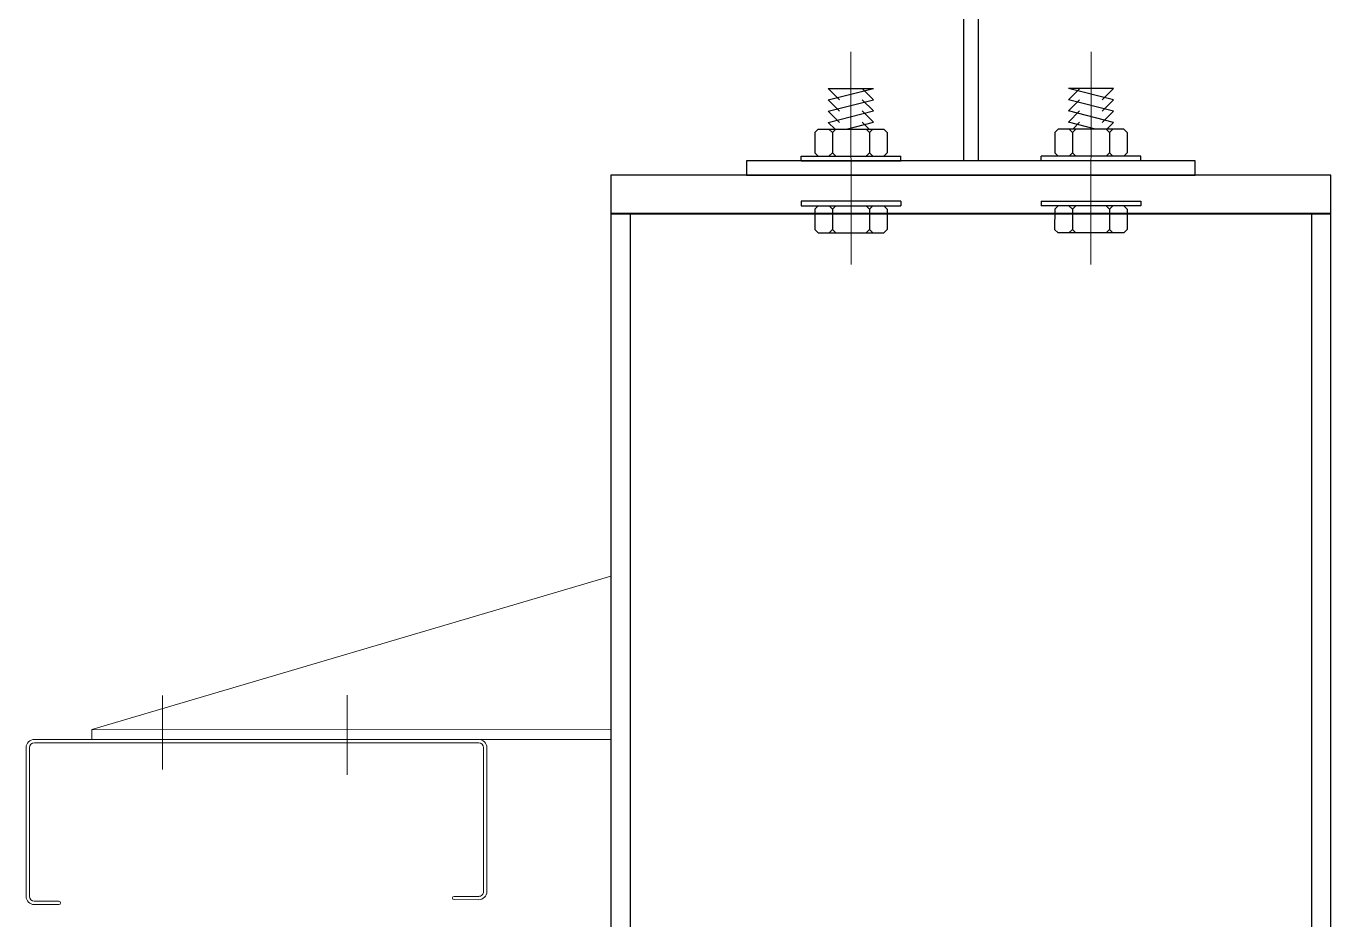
# Model space of a CAD drawing. Header units: inches. Extents: x 2 to 32666, y -5537 to 22.
# Drawn here: x 16744.2 to 16925.5, y -4040.5 to -3916.3 of the extents above; entities that cross this region are included whole.
import ezdxf

# ---------------------------------------------------------------- set-up
doc = ezdxf.new("R2010")
doc.units = ezdxf.units.IN
doc.header["$MEASUREMENT"] = 0
doc.linetypes.add('CENTERX2', pattern=[4, 2.5, -0.5, 0.5, -0.5])
for name, color, linetype, lineweight in [('1H-dam', 4, 'Continuous', 40), ('2H-vua', 2, 'Continuous', 20), ('TRUC', 8, 'CENTERX2', 5)]:
    doc.layers.add(name, color=color, linetype=linetype, lineweight=lineweight)
doc.layers.add('DIM', color=8, linetype='Continuous')

# ---------------------------------------------------------------- blocks, each defined once
blk = doc.blocks.new('M16')
at = {"layer": 'DIM', "color": 112}
for p, q in [((1474759.71, -808989.97), (1474775.68, -808989.97)), ((1474759.71, -808993.96), (1474775.68, -808989.97)), ((1474763.7, -808993.96), (1474759.71, -808989.97)), ((1474775.68, -808993.96), (1474771.69, -808989.97)), ((1474763.7, -808997.95), (1474759.71, -808993.96)), ((1474759.71, -808997.95), (1474775.68, -808993.96)), ((1474759.71, -809001.95), (1474775.68, -808997.95)), ((1474763.7, -809001.95), (1474759.71, -808997.95)), ((1474775.68, -808997.95), (1474771.69, -808993.96)), ((1474775.68, -809001.95), (1474771.69, -808997.95)), ((1474762.1, -809004.34), (1474759.71, -809001.95)), ((1474766.1, -809004.34), (1474775.68, -809001.95)), ((1474774.09, -809004.34), (1474771.69, -809001.95)), ((1474756.11, -809004.34), (1474754.91, -809005.54)), ((1474754.91, -809005.54), (1474754.91, -809012.73)), ((1474756.11, -809004.34), (1474779.28, -809004.34)), ((1474759.96, -809004.34), (1474761.16, -809005.54)), ((1474762.35, -809004.34), (1474761.16, -809005.54)), ((1474761.16, -809005.54), (1474761.16, -809012.73)), ((1474773.04, -809004.34), (1474774.23, -809005.54)), ((1474775.43, -809004.34), (1474774.23, -809005.54)), ((1474774.23, -809005.54), (1474774.23, -809012.73)), ((1474779.28, -809004.34), (1474780.48, -809005.54)), ((1474780.48, -809005.54), (1474780.48, -809012.73)), ((1474750.12, -809013.93), (1474785.27, -809013.93)), ((1474750.12, -809015.53), (1474750.12, -809013.93)), ((1474750.12, -809015.53), (1474785.27, -809015.53)), ((1474756.11, -809013.93), (1474754.91, -809012.73)), ((1474756.11, -809013.93), (1474779.28, -809013.93)), ((1474759.96, -809013.93), (1474761.16, -809012.73)), ((1474762.35, -809013.93), (1474761.16, -809012.73)), ((1474773.04, -809013.93), (1474774.23, -809012.73)), ((1474775.43, -809013.93), (1474774.23, -809012.73)), ((1474779.28, -809013.93), (1474780.48, -809012.73)), ((1474785.27, -809015.53), (1474785.27, -809013.93)), ((1474750.12, -809029.77), (1474750.12, -809031.37)), ((1474785.27, -809029.77), (1474750.12, -809029.77)), ((1474785.27, -809029.77), (1474785.27, -809031.37)), ((1474750.12, -809031.37), (1474785.27, -809031.37)), ((1474756.11, -809031.37), (1474754.91, -809032.56)), ((1474754.91, -809032.56), (1474754.91, -809039.75)), ((1474759.96, -809031.37), (1474761.16, -809032.56)), ((1474762.35, -809031.37), (1474761.16, -809032.56)), ((1474761.16, -809032.56), (1474761.16, -809039.75)), ((1474773.04, -809031.37), (1474774.23, -809032.56)), ((1474775.43, -809031.37), (1474774.23, -809032.56)), ((1474774.23, -809032.56), (1474774.23, -809039.75)), ((1474779.28, -809031.37), (1474780.48, -809032.56)), ((1474780.48, -809032.56), (1474780.48, -809039.75)), ((1474756.11, -809040.95), (1474754.91, -809039.75)), ((1474756.11, -809040.95), (1474779.28, -809040.95)), ((1474759.96, -809040.95), (1474761.16, -809039.75)), ((1474762.35, -809040.95), (1474761.16, -809039.75)), ((1474773.04, -809040.95), (1474774.23, -809039.75)), ((1474775.43, -809040.95), (1474774.23, -809039.75)), ((1474779.28, -809040.95), (1474780.48, -809039.75))]:
    blk.add_line(p, q, dxfattribs=at)
at = {"layer": 'TRUC', "color": 189, "linetype": 'CENTERX2', "ltscale": 30}
blk.add_line((1474767.7, -808977.09), (1474767.7, -809059.39), dxfattribs=at)

msp = doc.modelspace()

# ---------------------------------------------------------------- linework, layer by layer
at = {"ltscale": 500}
for p, q in [((16893.2988, -3937.0474), (16825.4655, -3937.0474)), ((16825.4655, -3937.0474), (16825.4655, -4066.9148)), ((16925.4655, -3937.0474), (16893.2988, -3937.0474)), ((16925.4655, -4066.9148), (16925.4655, -3937.0474)), ((16828.1321, -3942.3807), (16828.1321, -4066.9148)), ((16922.7988, -4066.9148), (16922.7988, -3942.3807))]:
    msp.add_line(p, q, dxfattribs=at)
for points in [[(16874.4655, -3851.7141), (16876.4655, -3851.7141), (16876.4655, -3935.0474), (16874.4655, -3935.0474)], [(16906.6321, -3935.0474), (16844.2988, -3935.0474), (16844.2988, -3937.0474), (16906.6321, -3937.0474)]]:
    msp.add_lwpolyline(points, close=True, dxfattribs=at)
at = {"layer": '1H-dam', "color": 0}
msp.add_line((16825.4655, -3942.3807), (16925.4655, -3942.3807), dxfattribs=at)
at = {"layer": '2H-vua', "ltscale": 2}
for p, q in [((16753.3391, -4014.0596), (16825.4655, -3992.7349)), ((16825.4655, -3992.7375), (16825.4655, -4014.0699))]:
    msp.add_line(p, q, dxfattribs=at)
at = {"layer": '2H-vua'}
for p, q in [((16753.3391, -4015.4248), (16753.3391, -4014.0596)), ((16753.3391, -4014.0596), (16825.463, -4014.0721)), ((16825.463, -4015.4332), (16825.4633, -4014.0708)), ((16807.0928, -4015.4302), (16745.3695, -4015.4223)), ((16745.3701, -4015.8774), (16807.0934, -4015.8853)), ((16825.463, -4015.4332), (16753.3391, -4015.4248)), ((16806.8677, -4015.8852), (16806.8677, -4015.8848)), ((16744.2333, -4016.5577), (16744.2259, -4037.2219)), ((16744.681, -4037.2228), (16744.6884, -4016.5586)), ((16807.7762, -4036.5506), (16807.7749, -4016.5691)), ((16808.23, -4016.5698), (16808.2313, -4036.5514)), ((16808.2311, -4016.7935), (16808.2315, -4016.7935)), ((16748.7754, -4037.9137), (16745.3622, -4037.9068)), ((16807.0917, -4037.6872), (16803.6786, -4037.6815)), ((16803.6793, -4037.2264), (16807.0925, -4037.2321)), ((16745.3613, -4038.3619), (16748.7744, -4038.3688))]:
    msp.add_line(p, q, dxfattribs=at)
at = {"layer": '2H-vua', "ltscale": 2}
for points in [[(16763.1867, -4009.3259), (16763.1834, -4019.5812)], [(16788.8082, -4009.2536), (16788.8047, -4020.3569)]]:
    msp.add_lwpolyline(points, dxfattribs=at)
at = {"layer": '2H-vua'}
for centre, radius, start, end in [((16745.371, -4016.56), 1.1377, 89.88442, 179.88442), ((16745.371, -4016.56), 0.6826, 89.884421, 179.884421), ((16807.0923, -4016.5679), 0.6826, 359.904291, 89.90429), ((16807.0923, -4016.5679), 1.1377, 359.904291, 89.90429), ((16745.3636, -4037.2242), 1.1377, 179.88442, 269.88442), ((16745.3636, -4037.2242), 0.6826, 179.88442, 269.88442), ((16748.7749, -4038.1413), 0.2275, 269.884423, 89.884423), ((16803.6789, -4037.454), 0.2275, 89.90429, 269.90429), ((16807.0936, -4036.5495), 1.1377, 269.904291, 359.904291), ((16807.0936, -4036.5495), 0.6826, 269.90429, 359.904291)]:
    msp.add_arc(centre, radius, start, end, dxfattribs=at)

# ---------------------------------------------------------------- block references
for p, xscale, yscale, zscale, rotation in [((-564042.8589, 314228.3523), 0.3937500216094357, 0.3937500216094357, 0.3937500216094357, 0.03812618894548783), ((597793.7899, 314228.3523), -0.3937500216094357, 0.3937500216094358, 0.3937500216094358, 359.9618738110545)]:
    msp.add_blockref('M16', p, dxfattribs=dict(xscale=xscale, yscale=yscale, zscale=zscale, rotation=rotation))

doc.saveas('drawing.dxf')
